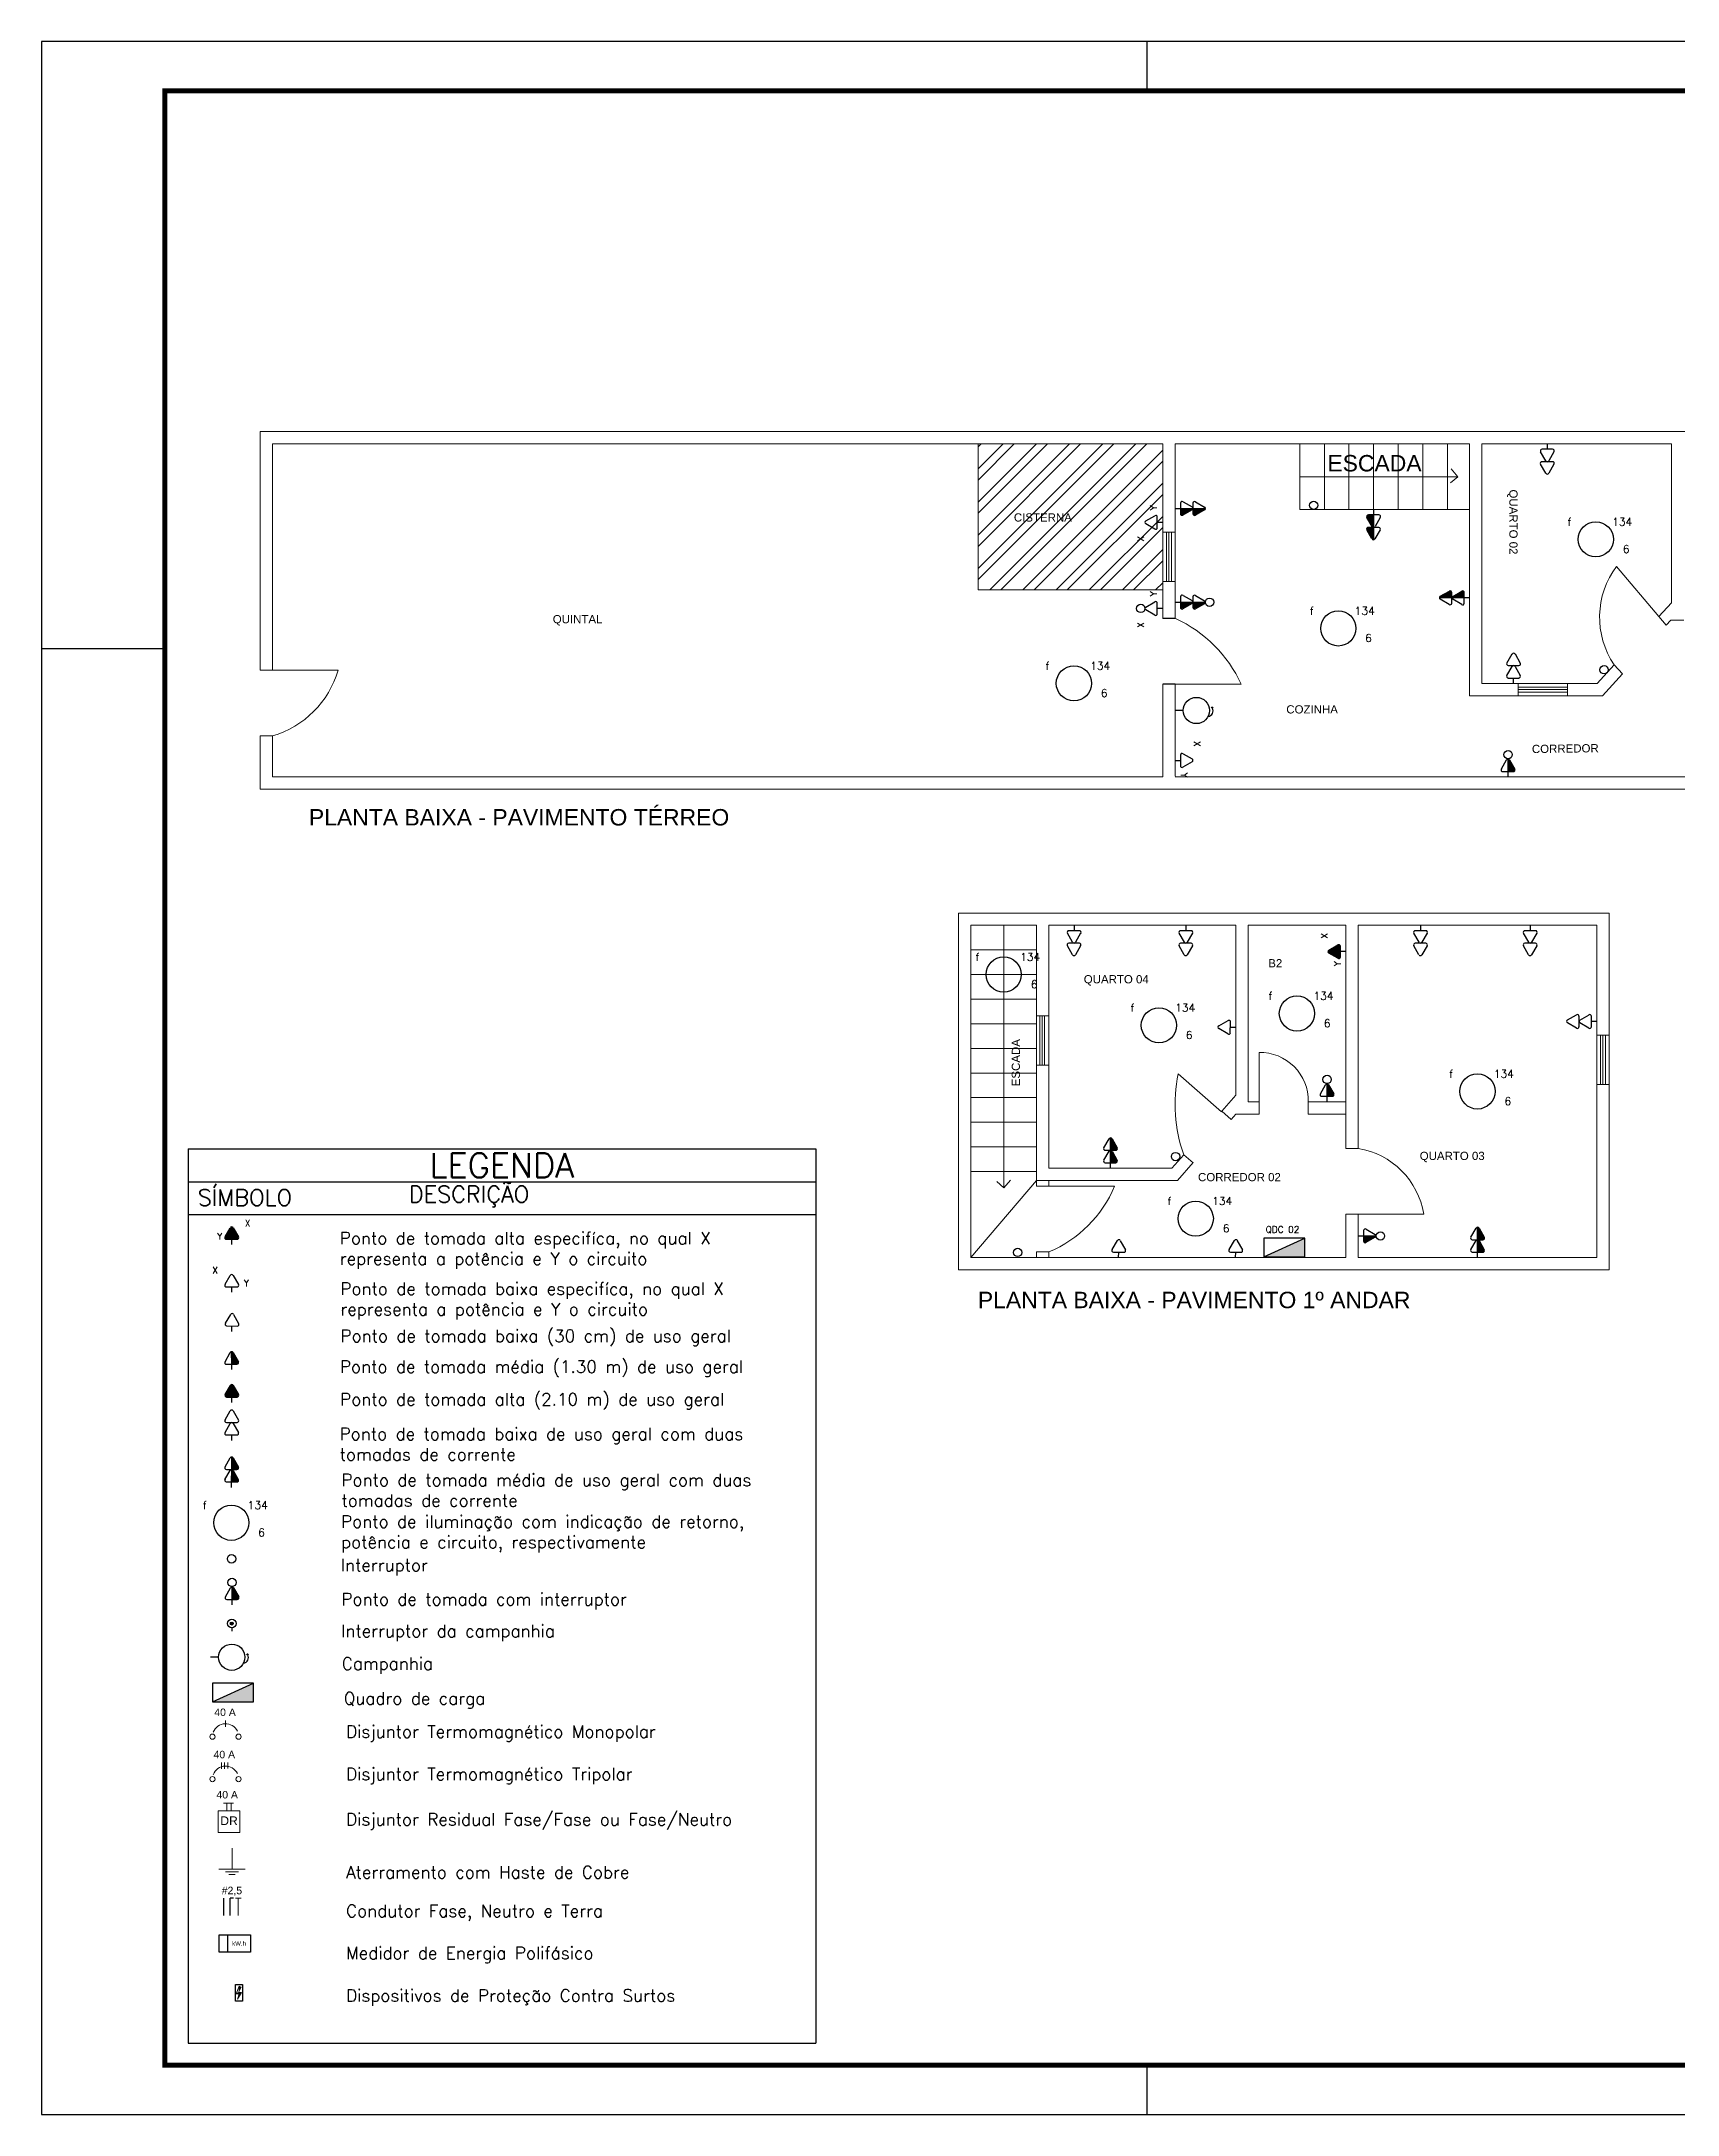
# Model space of a CAD drawing. Header units: metres. Extents: x 3280 to 6564, y 1577 to 3169.
# Drawn here: x 3279.8 to 3299.74, y 1576.5 to 1601.77 of the extents above; entities that cross this region are included whole.
import ezdxf
from ezdxf.enums import TextEntityAlignment as Align

# ---------------------------------------------------------------- set-up
doc = ezdxf.new("R2010")
doc.units = ezdxf.units.M
doc.linetypes.add('ACAD_ISO02W100', pattern=[15, 12, -3])
doc.linetypes.add('Contínuo', pattern=[0])
for name, color, linetype in [('ARQ-FOLHA', 7, 'Continuous'), ('ELETRODUTO TEXTO', 250, 'Continuous'), ('ILUMINAÇÃO', 1, 'Contínuo'), ('INTERRUPTORES', 1, 'Continuous'), ('PDF3_0', 7, 'Continuous'), ('PDF3_COTA', 7, 'Continuous'), ('PDF3_DI-Disjuntor', 7, 'Continuous'), ('PDF3_DI-Textos do diagrama', 7, 'Continuous'), ('PDF3_DIAGRAMA', 7, 'Continuous'), ('PDF3_eletrodutos', 3, 'Continuous'), ('PDF3_Layout', 1, 'Continuous'), ('PDF3_Text', 7, 'Continuous'), ('Quadros de Dist.', 1, 'Continuous'), ('TOMADAS-ENERGIA', 1, 'Continuous')]:
    doc.layers.add(name, color=color, linetype=linetype)
for name, color, linetype, lineweight in [('JANELA', 250, 'Continuous', 15), ('PAREDES', 7, 'Continuous', 5), ('PORTAS', 8, 'Continuous', 5)]:
    doc.layers.add(name, color=color, linetype=linetype, lineweight=lineweight)
doc.styles.add('arial', font='arial.ttf')
doc.styles.add('N', font='romans.shx', dxfattribs={"height": 0.13})
doc.styles.add('PDF Arial', font='arial.ttf')
doc.styles.add('ROMANS', font='ROMANS.shx', dxfattribs={"width": 0.8, "height": 0.1})
doc.styles.add('SIMPLEX', font='simplex.shx')
doc.styles.get("Standard").update_dxf_attribs({"font": 'arial.ttf'})

# ---------------------------------------------------------------- blocks, each defined once
blk = doc.blocks.new('FOLHA A2')
at = {"layer": 'ARQ-FOLHA'}
for p, q in [((594, 0), (0, 0)), ((0, 0), (0, -420)), ((224, -10), (224, 0)), ((0, -123), (25, -123)), ((224, -420), (224, -410)), ((0, -420), (594, -420))]:
    blk.add_line(p, q, dxfattribs=at)
at = {"layer": 'ARQ-FOLHA', "const_width": 1}
blk.add_lwpolyline([(25, -410), (584, -410), (584, -10), (25, -10), (25, -410)], dxfattribs=at)
blk = doc.blocks.new('TEALT03')
for p, q in [((-1.62, 1.95), (-0.35, 4.14)), ((-1.3, 1.32), (1.28, 1.32)), ((0, 0), (0, 1.32)), ((0.35, 4.14), (1.63, 1.92))]:
    blk.add_line(p, q)
for centre, start, end in [((-1.3, 1.71), 143.1332, 270.777), ((0, 3.97), 26.0479, 153.9521), ((1.3, 1.71), 267.1811, 32.5689)]:
    blk.add_arc(centre, 0.393, start, end)
at = {"linetype": 'Continuous'}
for points in [[(-1.69, 1.75), (1.28, 1.32), (-1.62, 1.95)], [(1.28, 1.32), (-1.69, 1.75), (-1.31, 1.32)], [(-1.66, 1.54), (-1.31, 1.32), (-1.69, 1.75)], [(-1.31, 1.32), (-1.66, 1.54), (-1.51, 1.38)], [(-1.62, 1.95), (1.49, 1.37), (-0.35, 4.14)], [(1.49, 1.37), (-1.62, 1.95), (1.28, 1.32)], [(-0.35, 4.14), (1.64, 1.52), (-0.21, 4.3)], [(1.64, 1.52), (-0.35, 4.14), (1.49, 1.37)], [(-0.21, 4.3), (1.69, 1.72), (0, 4.36)], [(1.69, 1.72), (-0.21, 4.3), (1.64, 1.52)], [(0, 4.36), (1.63, 1.92), (0.21, 4.3)], [(1.63, 1.92), (0, 4.36), (1.69, 1.72)], [(0.35, 4.14), (0.21, 4.3), (1.63, 1.92)]]:
    blk.add_solid(points, dxfattribs=at)
at = {"style": 'ROMANS', "flags": 8}
for tag, p in [('020', (-4.82, 2.03)), ('001', (3.51, 2.07))]:
    blk.add_attdef(tag, text='', height=1.6, dxfattribs=at).set_placement(p, align=Align.MIDDLE_CENTER)
blk = doc.blocks.new('TEBAI01')
for p, q in [((-1.62, 1.95), (-0.35, 4.14)), ((-1.3, 1.32), (1.28, 1.32)), ((0, 0), (0, 1.32)), ((0.35, 4.14), (1.63, 1.92))]:
    blk.add_line(p, q)
for centre, start, end in [((-1.3, 1.71), 143.1332, 270.777), ((0, 3.97), 26.0479, 153.9521), ((1.3, 1.71), 267.1811, 32.5689)]:
    blk.add_arc(centre, 0.393, start, end)
at = {"style": 'ROMANS', "flags": 8}
for tag, p in [('020', (-5.03, 2.2)), ('001', (3.56, 2.23))]:
    blk.add_attdef(tag, text='', height=1.6, dxfattribs=at).set_placement(p, align=Align.MIDDLE_CENTER)
blk = doc.blocks.new('TEMED02')
for p, q in [((-1.62, 1.95), (-0.35, 4.14)), ((-1.3, 1.32), (1.28, 1.32)), ((0, 1.32), (0, 4.36)), ((0, 0), (0, 1.32)), ((0.35, 4.14), (1.63, 1.92))]:
    blk.add_line(p, q)
for centre, start, end in [((-1.3, 1.71), 143.1332, 270.777), ((0, 3.97), 26.0479, 153.9521), ((1.3, 1.71), 267.1811, 32.5689)]:
    blk.add_arc(centre, 0.393, start, end)
at = {"linetype": 'Continuous'}
for points in [[(0, 4.36), (1.63, 1.92), (0.21, 4.3)], [(1.63, 1.92), (0, 4.36), (1.69, 1.72)], [(0, 1.32), (1.69, 1.72), (0, 4.36)], [(1.69, 1.72), (0, 1.32), (1.64, 1.52)], [(1.28, 1.32), (1.64, 1.52), (0, 1.32)], [(0.35, 4.14), (0.21, 4.3), (1.63, 1.92)], [(1.64, 1.52), (1.28, 1.32), (1.49, 1.37)]]:
    blk.add_solid(points, dxfattribs=at)
at = {"style": 'ROMANS', "flags": 8}
for tag, p in [('020', (-4.96, 2.19)), ('001', (3.39, 2.17))]:
    blk.add_attdef(tag, text='', height=1.6, dxfattribs=at).set_placement(p, align=Align.MIDDLE_CENTER)
blk = doc.blocks.new('A$C93b2c405')
at = {"layer": 'TOMADAS-ENERGIA'}
for p, q in [((0.252, 0.163), (0.188, 0.274)), ((0.334, 0.304), (0.205, 0.304)), ((0.269, 0.37), (0.269, 0.304)), ((0.35, 0.273), (0.287, 0.163)), ((0.251, 0.011), (0.188, 0.122)), ((0.334, 0.152), (0.205, 0.152)), ((0.35, 0.121), (0.287, 0.011))]:
    blk.add_line(p, q, dxfattribs=at)
for centre, start, end in [((0.205, 0.284), 87.1811, 212.5689), ((0.335, 0.284), 323.1332, 90.777), ((0.204, 0.132), 87.1811, 212.5689), ((0.269, 0.02), 206.0479, 333.9521), ((0.269, 0.172), 206.0479, 333.9521), ((0.334, 0.132), 323.1332, 90.777)]:
    blk.add_arc(centre, 0.0197, start, end, dxfattribs=at)
at = {"layer": 'TOMADAS-ENERGIA', "style": 'ROMANS', "flags": 8}
for tag, p in [('001', (0.091, 0.259)), ('020', (0.521, 0.26))]:
    blk.add_attdef(tag, text='', height=0.08, rotation=180, dxfattribs=at).set_placement(p, align=Align.MIDDLE_CENTER)
blk = doc.blocks.new('A$C8d71f97b')
at = {"layer": 'TOMADAS-ENERGIA'}
for p, q in [((0.27, 0.249), (0.333, 0.359)), ((0.351, 0.218), (0.351, 0.37)), ((0.369, 0.359), (0.432, 0.248)), ((0.27, 0.097), (0.333, 0.207)), ((0.286, 0.218), (0.415, 0.218)), ((0.286, 0.066), (0.415, 0.066)), ((0.351, 0.066), (0.351, 0.218)), ((0.351, 0), (0.351, 0.066)), ((0.369, 0.207), (0.432, 0.096))]:
    blk.add_line(p, q, dxfattribs=at)
for centre, start, end in [((0.351, 0.35), 26.0479, 153.9521), ((0.286, 0.238), 143.1332, 270.777), ((0.286, 0.086), 143.1332, 270.777), ((0.351, 0.198), 26.0479, 153.9521), ((0.416, 0.238), 267.1811, 32.5689), ((0.416, 0.086), 267.1811, 32.5689)]:
    blk.add_arc(centre, 0.0197, start, end, dxfattribs=at)
at = {"layer": 'TOMADAS-ENERGIA', "linetype": 'Continuous'}
for points in [[(0.351, 0.37), (0.432, 0.248), (0.361, 0.367)], [(0.432, 0.248), (0.351, 0.37), (0.436, 0.238)], [(0.351, 0.218), (0.436, 0.238), (0.351, 0.37)], [(0.369, 0.359), (0.361, 0.367), (0.432, 0.248)], [(0.436, 0.238), (0.351, 0.218), (0.433, 0.228)], [(0.415, 0.218), (0.433, 0.228), (0.351, 0.218)], [(0.351, 0.218), (0.432, 0.096), (0.361, 0.215)], [(0.432, 0.096), (0.351, 0.218), (0.436, 0.086)], [(0.351, 0.066), (0.436, 0.086), (0.351, 0.218)], [(0.436, 0.086), (0.351, 0.066), (0.433, 0.076)], [(0.415, 0.066), (0.433, 0.076), (0.351, 0.066)], [(0.369, 0.207), (0.361, 0.215), (0.432, 0.096)], [(0.433, 0.228), (0.415, 0.218), (0.425, 0.22)], [(0.433, 0.076), (0.415, 0.066), (0.425, 0.068)]]:
    blk.add_solid(points, dxfattribs=at)
at = {"layer": 'TOMADAS-ENERGIA', "style": 'ROMANS', "flags": 8}
for tag, p in [('020', (0.103, 0.11)), ('001', (0.52, 0.108))]:
    blk.add_attdef(tag, text='', height=0.08, dxfattribs=at).set_placement(p, align=Align.MIDDLE_CENTER)
blk = doc.blocks.new('Ir1s01')
blk.add_circle((0, 1.02), 1.02)
at = {"style": 'ROMANS', "flags": 8}
blk.add_attdef('009', text='', height=1.6, dxfattribs=at).set_placement((1.81, 2.29), align=Align.MIDDLE_CENTER)
blk = doc.blocks.new('Ircamp08')
blk.add_line((0, 0.8), (0, 0))
for radius in [1.04, 0.36]:
    blk.add_circle((0, 1.84), radius)
at = {"linetype": 'Continuous'}
for points in [[(-0.36, 1.84), (-0.31, 1.66), (-0.31, 2.02)], [(-0.31, 2.02), (-0.18, 1.53), (-0.18, 2.15)], [(-0.18, 1.53), (-0.31, 2.02), (-0.31, 1.66)], [(-0.18, 2.15), (0, 1.48), (0, 2.2)], [(0, 1.48), (-0.18, 2.15), (-0.18, 1.53)], [(0, 2.2), (0.18, 1.53), (0.18, 2.15)], [(0.18, 1.53), (0, 2.2), (0, 1.48)], [(0.18, 2.15), (0.31, 1.66), (0.31, 2.02)], [(0.31, 1.66), (0.18, 2.15), (0.18, 1.53)], [(0.36, 1.84), (0.31, 2.02), (0.31, 1.66)]]:
    blk.add_solid(points, dxfattribs=at)
at = {"style": 'ROMANS', "flags": 8}
blk.add_attdef('009', text='', height=1.6, dxfattribs=at).set_placement((1.3, 3.14), align=Align.MIDDLE_CENTER)
blk = doc.blocks.new('Tgcig02')
blk.add_line((0, 1), (0, 0))
for centre, radius in [((0, 2.6), 1.6), ((-0.35, 4.52), 0.0696)]:
    blk.add_circle(centre, radius)
blk.add_arc((0.03, 3.95), 0.686, 7.0471, 118.0951)
blk = doc.blocks.new('A$C5681756B')
at = {"layer": 'Quadros de Dist.'}
for p, q in [((0.951, 0.228), (0.452, 0.228)), ((0.452, 0.228), (0.452, 0)), ((0.452, 0), (0.951, 0.228)), ((0.951, 0), (0.951, 0.228)), ((0.452, 0), (0.951, 0))]:
    blk.add_line(p, q, dxfattribs=at)
at = {"layer": 'Quadros de Dist.', "linetype": 'Continuous'}
blk.add_solid([(0.951, 0.227), (0.452, 0), (0.951, 0)], dxfattribs=at)
at = {"layer": 'Quadros de Dist.', "style": 'ROMANS', "flags": 8}
for tag, p in [('020', (0.206, 0.334)), ('001', (1.041, 0.331))]:
    blk.add_attdef(tag, text='', height=0.16, dxfattribs=at).set_placement(p, align=Align.MIDDLE_CENTER)
blk = doc.blocks.new('A$C0BD3781F')
blk.add_circle((0.36, 0.36), 0.36)
at = {"style": 'ROMANS', "flags": 8}
for tag, p in [('001', (0.188, 0.472)), ('009', (0.502, 0.474)), ('020', (0.356, 0.232))]:
    blk.add_attdef(tag, text='', height=0.16, dxfattribs=at).set_placement(p, align=Align.MIDDLE_CENTER)

msp = doc.modelspace()

# ---------------------------------------------------------------- hatches: boundary and pattern name
at = {"layer": 'PORTAS'}
h = msp.add_hatch(dxfattribs=at)
h.set_pattern_fill('ANSI32', color=256, scale=0.03)
h.set_pattern_definition([(45, (-859.2698, 165.34036), (-0.202055763, 0.202055763), []), (45, (-859.13508, 165.34036), (-0.202055763, 0.202055763), [])])
h.paths.add_polyline_path([(3293.465, 1595.085), (3293.465, 1596.865), (3291.215, 1596.865), (3291.215, 1595.085)])

# ---------------------------------------------------------------- linework, layer by layer
for p, q in [((3293.615, 1594.735), (3293.465, 1594.735)), ((3293.618, 1593.935), (3293.465, 1593.935)), ((3281.587, 1588.272), (3289.239, 1588.272)), ((3281.587, 1588.272), (3281.587, 1577.373)), ((3289.239, 1588.272), (3289.239, 1577.373)), ((3281.587, 1587.872), (3289.239, 1587.872)), ((3281.587, 1587.472), (3289.239, 1587.472)), ((3281.587, 1577.373), (3289.239, 1577.373))]:
    msp.add_line(p, q)
at = {"layer": 'JANELA'}
for p, q in [((3293.616, 1595.789), (3293.466, 1595.789)), ((3293.616, 1595.189), (3293.466, 1595.189)), ((3297.797, 1593.945), (3297.797, 1593.795)), ((3298.397, 1593.945), (3298.397, 1593.795)), ((3292.071, 1589.893), (3291.921, 1589.893)), ((3298.904, 1589.657), (3298.754, 1589.657)), ((3292.071, 1589.293), (3291.921, 1589.293)), ((3298.904, 1589.057), (3298.754, 1589.057))]:
    msp.add_line(p, q, dxfattribs=at)
at = {"layer": 'JANELA', "linetype": 'ACAD_ISO02W100'}
for p, q in [((3293.511, 1595.189), (3293.511, 1595.789)), ((3293.541, 1595.189), (3293.541, 1595.789)), ((3293.571, 1595.189), (3293.571, 1595.789)), ((3297.797, 1593.9), (3298.397, 1593.9)), ((3297.797, 1593.87), (3298.397, 1593.87)), ((3297.797, 1593.84), (3298.397, 1593.84)), ((3291.966, 1589.293), (3291.966, 1589.893)), ((3291.996, 1589.293), (3291.996, 1589.893)), ((3292.026, 1589.293), (3292.026, 1589.893)), ((3298.799, 1589.057), (3298.799, 1589.657)), ((3298.829, 1589.057), (3298.829, 1589.657)), ((3298.859, 1589.057), (3298.859, 1589.657))]:
    msp.add_line(p, q, dxfattribs=at)
at = {"layer": 'PAREDES'}
for p, q in [((3293.465, 1597.015), (3282.465, 1597.015)), ((3282.465, 1597.015), (3282.465, 1594.106)), ((3293.465, 1596.865), (3282.615, 1596.865)), ((3282.615, 1596.865), (3282.615, 1594.106)), ((3291.215, 1595.085), (3291.215, 1596.865)), ((3297.205, 1597.015), (3293.465, 1597.015)), ((3293.465, 1596.865), (3293.465, 1594.735)), ((3297.205, 1596.865), (3293.615, 1596.865)), ((3293.615, 1596.865), (3293.615, 1594.735)), ((3295.135, 1596.065), (3295.135, 1596.865)), ((3295.435, 1596.065), (3295.435, 1596.865)), ((3295.735, 1596.065), (3295.735, 1596.865)), ((3296.035, 1596.065), (3296.035, 1596.865)), ((3296.335, 1596.065), (3296.335, 1596.865)), ((3296.635, 1596.065), (3296.635, 1596.865)), ((3296.935, 1596.065), (3296.935, 1596.865)), ((3304.184, 1597.015), (3297.205, 1597.015)), ((3297.205, 1597.015), (3297.205, 1597.015)), ((3297.205, 1593.795), (3297.205, 1596.865)), ((3299.664, 1596.865), (3297.355, 1596.865)), ((3297.355, 1593.945), (3297.355, 1596.865)), ((3299.664, 1596.865), (3299.664, 1594.927)), ((3297.061, 1596.465), (3296.98, 1596.562)), ((3295.135, 1596.465), (3297.061, 1596.465)), ((3297.061, 1596.465), (3296.97, 1596.389)), ((3297.205, 1596.065), (3295.135, 1596.065)), ((3293.465, 1595.085), (3291.215, 1595.085)), ((3299.664, 1594.927), (3299.509, 1594.759)), ((3299.664, 1594.927), (3299.509, 1594.759)), ((3299.509, 1594.759), (3299.602, 1594.656)), ((3299.655, 1594.715), (3299.602, 1594.656)), ((3299.814, 1594.715), (3299.655, 1594.715)), ((3282.615, 1594.106), (3282.465, 1594.106)), ((3298.76, 1593.945), (3298.967, 1594.171)), ((3299.068, 1594.064), (3298.825, 1593.795)), ((3298.967, 1594.171), (3299.068, 1594.064)), ((3293.465, 1593.935), (3293.465, 1593.811)), ((3293.465, 1593.811), (3293.465, 1592.805)), ((3293.615, 1593.935), (3293.615, 1593.811)), ((3293.615, 1593.811), (3293.615, 1592.815)), ((3298.825, 1593.795), (3297.205, 1593.795)), ((3298.76, 1593.945), (3297.355, 1593.945)), ((3282.465, 1593.306), (3282.465, 1592.655)), ((3282.615, 1593.306), (3282.465, 1593.306)), ((3282.615, 1593.306), (3282.615, 1592.805)), ((3293.465, 1592.805), (3282.615, 1592.805)), ((3308.554, 1592.805), (3293.615, 1592.805)), ((3293.465, 1592.655), (3282.465, 1592.655)), ((3308.554, 1592.655), (3293.465, 1592.655)), ((3290.978, 1591.147), (3290.978, 1586.797)), ((3291.928, 1591.147), (3290.978, 1591.147)), ((3294.356, 1591.147), (3291.928, 1591.147)), ((3295.696, 1591.147), (3294.356, 1591.147)), ((3298.906, 1591.147), (3295.696, 1591.147)), ((3298.906, 1591.147), (3298.906, 1586.797)), ((3291.128, 1590.997), (3291.128, 1586.947)), ((3291.928, 1590.997), (3291.128, 1590.997)), ((3291.528, 1590.997), (3291.528, 1587.797)), ((3291.928, 1590.997), (3291.928, 1587.887)), ((3294.356, 1590.997), (3292.078, 1590.997)), ((3292.078, 1590.997), (3292.078, 1588.037)), ((3294.356, 1590.997), (3294.356, 1588.926)), ((3295.696, 1590.997), (3294.506, 1590.997)), ((3294.506, 1590.997), (3294.506, 1588.847)), ((3295.696, 1590.997), (3295.696, 1588.277)), ((3298.756, 1590.997), (3295.846, 1590.997)), ((3295.846, 1590.997), (3295.846, 1588.277)), ((3298.756, 1590.997), (3298.756, 1586.947)), ((3291.928, 1590.697), (3291.128, 1590.697)), ((3291.928, 1590.397), (3291.128, 1590.397)), ((3291.928, 1590.097), (3291.128, 1590.097)), ((3291.928, 1589.797), (3291.128, 1589.797)), ((3291.928, 1589.497), (3291.128, 1589.497)), ((3291.928, 1589.197), (3291.128, 1589.197)), ((3291.928, 1588.897), (3291.128, 1588.897)), ((3294.184, 1588.73), (3294.356, 1588.926)), ((3294.184, 1588.73), (3294.298, 1588.632)), ((3294.506, 1588.847), (3294.639, 1588.847)), ((3294.639, 1588.697), (3294.639, 1588.847)), ((3295.239, 1588.697), (3295.239, 1588.859)), ((3295.239, 1588.847), (3295.696, 1588.847)), ((3291.928, 1588.597), (3291.128, 1588.597)), ((3294.298, 1588.632), (3294.356, 1588.697)), ((3294.356, 1588.697), (3294.639, 1588.697)), ((3295.239, 1588.697), (3295.696, 1588.697)), ((3291.928, 1588.297), (3291.128, 1588.297)), ((3295.696, 1588.277), (3295.846, 1588.277)), ((3291.928, 1587.997), (3291.128, 1587.997)), ((3292.078, 1588.037), (3293.578, 1588.037)), ((3293.578, 1588.037), (3293.721, 1588.201)), ((3293.646, 1587.887), (3293.838, 1588.106)), ((3293.721, 1588.201), (3293.834, 1588.102)), ((3291.928, 1587.887), (3291.128, 1586.947)), ((3291.528, 1587.797), (3291.442, 1587.874)), ((3291.528, 1587.797), (3291.612, 1587.89)), ((3291.928, 1587.887), (3293.646, 1587.887)), ((3291.928, 1587.887), (3291.928, 1587.818)), ((3292.078, 1587.818), (3291.928, 1587.818)), ((3292.078, 1587.887), (3292.078, 1587.818)), ((3295.696, 1587.477), (3295.696, 1586.947)), ((3295.696, 1587.477), (3295.846, 1587.477)), ((3295.846, 1587.477), (3295.846, 1586.947)), ((3291.928, 1587.017), (3291.928, 1586.947)), ((3292.078, 1587.017), (3291.928, 1587.017)), ((3292.078, 1587.017), (3292.078, 1586.947)), ((3295.696, 1586.797), (3290.978, 1586.797)), ((3295.696, 1586.947), (3291.128, 1586.947)), ((3295.696, 1586.797), (3298.906, 1586.797)), ((3295.846, 1586.947), (3298.756, 1586.947)), ((3295.846, 1586.947), (3298.756, 1586.947))]:
    msp.add_line(p, q, dxfattribs=at)
at = {"layer": 'PDF3_0', "color": 5, "lineweight": 25}
for p in [(3282.099, 1578.927), (3282.141, 1579.139)]:
    msp.add_line(p, (3282.099, 1579.139), dxfattribs=at)
at = {"layer": 'PDF3_COTA', "lineweight": 25}
msp.add_line((3282.072, 1578.483), (3282.072, 1578.694), dxfattribs=at)
msp.add_lwpolyline([(3281.966, 1578.483), (3281.966, 1578.694), (3282.347, 1578.694), (3282.347, 1578.483), (3281.966, 1578.483)], close=True, dxfattribs=at)
at = {"layer": 'PDF3_DI-Disjuntor', "color": 1, "lineweight": 30}
msp.add_lwpolyline([(3282.166, 1578.089), (3282.25, 1578.089), (3282.25, 1577.886), (3282.166, 1577.886)], close=True, dxfattribs=at)
at = {"layer": 'PDF3_DI-Disjuntor', "transparency": 33554559}
for points in [[(3282.18, 1577.989), (3282.23, 1577.973), (3282.174, 1577.973)], [(3282.24, 1577.989), (3282.18, 1577.989), (3282.23, 1577.973)], [(3282.212, 1577.973), (3282.23, 1577.973), (3282.19, 1577.908)], [(3282.236, 1578.055), (3282.208, 1578.055), (3282.202, 1577.989)], [(3282.212, 1578.067), (3282.236, 1578.055), (3282.208, 1578.055)]]:
    msp.add_solid(points, dxfattribs=at)
at = {"layer": 'PDF3_DI-Textos do diagrama', "lineweight": 20}
msp.add_lwpolyline([(3282.236, 1578.055), (3282.202, 1577.989), (3282.24, 1577.989), (3282.19, 1577.908), (3282.212, 1577.973), (3282.174, 1577.973), (3282.212, 1578.067)], close=True, dxfattribs=at)
at = {"layer": 'PDF3_DIAGRAMA', "color": 1, "lineweight": 5}
for p, q in [((3282.044, 1581.23), (3282.044, 1581.304)), ((3281.997, 1580.718), (3281.997, 1580.792)), ((3282.03, 1580.718), (3282.03, 1580.792)), ((3282.073, 1580.72), (3282.073, 1580.794)), ((3281.955, 1580.205), (3281.955, 1579.941)), ((3282.219, 1580.205), (3281.955, 1580.205)), ((3282.021, 1580.298), (3282.14, 1580.298)), ((3282.061, 1580.205), (3282.061, 1580.298)), ((3282.114, 1580.205), (3282.114, 1580.298)), ((3282.219, 1580.205), (3282.219, 1579.941)), ((3282.219, 1579.941), (3281.955, 1579.941))]:
    msp.add_line(p, q, dxfattribs=at)
for centre in [(3281.885, 1581.108), (3282.203, 1581.108), (3281.885, 1580.591), (3282.203, 1580.591)]:
    msp.add_circle(centre, 0.0318, dxfattribs=at)
for centre in [(3282.044, 1581.108), (3282.044, 1580.591)]:
    msp.add_arc(centre, 0.159, 25, 160, dxfattribs=at)
at = {"layer": 'PDF3_eletrodutos', "lineweight": 9}
for p, q in [((3282.123, 1579.748), (3282.123, 1579.494)), ((3281.964, 1579.494), (3282.282, 1579.494)), ((3282.043, 1579.462), (3282.202, 1579.462)), ((3282.083, 1579.43), (3282.162, 1579.43)), ((3282.165, 1579.139), (3282.233, 1579.139)), ((3282.199, 1578.927), (3282.199, 1579.139))]:
    msp.add_line(p, q, dxfattribs=at)
at = {"layer": 'PDF3_Layout', "lineweight": 25}
msp.add_line((3282.025, 1578.927), (3282.025, 1579.139), dxfattribs=at)
at = {"layer": 'PORTAS'}
for p, q in [((3299.509, 1594.759), (3298.995, 1595.372)), ((3282.615, 1594.106), (3283.415, 1594.106)), ((3293.618, 1593.935), (3294.42, 1593.935)), ((3294.639, 1588.847), (3294.639, 1589.447)), ((3294.18, 1588.725), (3293.653, 1589.186)), ((3292.078, 1587.818), (3292.878, 1587.818)), ((3295.846, 1587.477), (3296.646, 1587.477))]:
    msp.add_line(p, q, dxfattribs=at)
for centre, radius, start, end in [((3299.827, 1594.752), 1.038, 143.3069, 213.9872), ((3292.959, 1593.274), 1.604, 24.3453, 65.6547), ((3282.288, 1594.433), 1.174, 286.1886, 343.8114), ((3294.651, 1588.859), 0.588, 358.8509, 91.1491), ((3295.461, 1588.816), 1.846, 168.438, 199.4679), ((3295.691, 1587.322), 0.968, 9.2227, 80.7773), ((3291.513, 1588.381), 1.476, 292.4938, 337.5876)]:
    msp.add_arc(centre, radius, start, end, dxfattribs=at)

# ---------------------------------------------------------------- block references
for p in [(3297.882, 1596.495), (3292.115, 1590.627), (3293.477, 1590.627), (3296.337, 1590.627), (3297.673, 1590.627)]:
    msp.add_blockref('A$C93b2c405', p)
for name, p, rotation in [('A$C8d71f97b', (3293.617, 1596.43), 269.6985197882037), ('A$C8d71f97b', (3296.386, 1596.063), 179.6985197882037), ('A$C8d71f97b', (3297.204, 1594.636), 89.6985197882037), ('A$C8d71f97b', (3293.617, 1595.288), 269.6985197882037), ('A$C93b2c405', (3298.01, 1594.315), 180), ('A$C93b2c405', (3298.386, 1590.095), 269.9999999999999), ('A$C8d71f97b', (3292.477, 1588.039), 359.6985197882037), ('A$C8d71f97b', (3296.95, 1586.949), 359.6985197882037), ('A$C93b2c405', (3282.389, 1585.09), 180), ('A$C8d71f97b', (3281.767, 1584.149), 359.6985197882037)]:
    msp.add_blockref(name, p, dxfattribs=dict(rotation=rotation))
at = {"layer": 'ARQ-FOLHA', "xscale": 0.06015716962304515, "yscale": 0.06015716962304515, "zscale": 0.06015716962304515}
msp.add_blockref('FOLHA A2', (3279.801, 1601.769), dxfattribs=at)
at = {"layer": 'ILUMINAÇÃO'}
ref = msp.add_blockref('A$C0BD3781F', (3298.528, 1595.486), dxfattribs=dict(at, xscale=0.5957684291816475, yscale=0.5957684291816475, zscale=0.5957684291816475))
ref.add_attrib('020', '6', dxfattribs={"layer": '0', "height": 0.0953, "style": 'ROMANS', "flags": 8}).set_placement((3299.112, 1595.582), align=Align.MIDDLE_CENTER)
ref.add_attrib('009', '134', dxfattribs={"layer": '0', "height": 0.0953, "style": 'ROMANS', "flags": 8}).set_placement((3299.064, 1595.915), align=Align.MIDDLE_CENTER)
ref.add_attrib('001', 'f', dxfattribs={"layer": '0', "height": 0.0953, "style": 'ROMANS', "flags": 8}).set_placement((3298.421, 1595.915), align=Align.MIDDLE_CENTER)
ref = msp.add_blockref('A$C0BD3781F', (3295.39, 1594.401), dxfattribs=dict(at, xscale=0.5957684291816475, yscale=0.5957684291816475, zscale=0.5957684291816475))
ref.add_attrib('020', '6', dxfattribs={"layer": '0', "height": 0.0953, "style": 'ROMANS', "flags": 8}).set_placement((3295.974, 1594.498), align=Align.MIDDLE_CENTER)
ref.add_attrib('009', '134', dxfattribs={"layer": '0', "height": 0.0953, "style": 'ROMANS', "flags": 8}).set_placement((3295.926, 1594.83), align=Align.MIDDLE_CENTER)
ref.add_attrib('001', 'f', dxfattribs={"layer": '0', "height": 0.0953, "style": 'ROMANS', "flags": 8}).set_placement((3295.283, 1594.83), align=Align.MIDDLE_CENTER)
ref = msp.add_blockref('A$C0BD3781F', (3292.168, 1593.731), dxfattribs=dict(at, xscale=0.5957684291816475, yscale=0.5957684291816475, zscale=0.5957684291816475))
ref.add_attrib('020', '6', dxfattribs={"layer": '0', "height": 0.0953, "style": 'ROMANS', "flags": 8}).set_placement((3292.752, 1593.827), align=Align.MIDDLE_CENTER)
ref.add_attrib('009', '134', dxfattribs={"layer": '0', "height": 0.0953, "style": 'ROMANS', "flags": 8}).set_placement((3292.704, 1594.16), align=Align.MIDDLE_CENTER)
ref.add_attrib('001', 'f', dxfattribs={"layer": '0', "height": 0.0953, "style": 'ROMANS', "flags": 8}).set_placement((3292.061, 1594.16), align=Align.MIDDLE_CENTER)
ref = msp.add_blockref('A$C0BD3781F', (3291.313, 1590.183), dxfattribs=dict(at, xscale=0.5957684291816475, yscale=0.5957684291816475, zscale=0.5957684291816475))
ref.add_attrib('020', '6', dxfattribs={"layer": '0', "height": 0.0953, "style": 'ROMANS', "flags": 8}).set_placement((3291.897, 1590.279), align=Align.MIDDLE_CENTER)
ref.add_attrib('009', '134', dxfattribs={"layer": '0', "height": 0.0953, "style": 'ROMANS', "flags": 8}).set_placement((3291.85, 1590.612), align=Align.MIDDLE_CENTER)
ref.add_attrib('001', 'f', dxfattribs={"layer": '0', "height": 0.0953, "style": 'ROMANS', "flags": 8}).set_placement((3291.206, 1590.612), align=Align.MIDDLE_CENTER)
ref = msp.add_blockref('A$C0BD3781F', (3293.204, 1589.564), dxfattribs=dict(at, xscale=0.5957684291816475, yscale=0.5957684291816475, zscale=0.5957684291816475))
ref.add_attrib('020', '6', dxfattribs={"layer": '0', "height": 0.0953, "style": 'ROMANS', "flags": 8}).set_placement((3293.788, 1589.661), align=Align.MIDDLE_CENTER)
ref.add_attrib('009', '134', dxfattribs={"layer": '0', "height": 0.0953, "style": 'ROMANS', "flags": 8}).set_placement((3293.74, 1589.993), align=Align.MIDDLE_CENTER)
ref.add_attrib('001', 'f', dxfattribs={"layer": '0', "height": 0.0953, "style": 'ROMANS', "flags": 8}).set_placement((3293.096, 1589.993), align=Align.MIDDLE_CENTER)
ref = msp.add_blockref('A$C0BD3781F', (3294.886, 1589.708), dxfattribs=dict(at, xscale=0.5957684291816475, yscale=0.5957684291816475, zscale=0.5957684291816475))
ref.add_attrib('020', '6', dxfattribs={"layer": '0', "height": 0.0953, "style": 'ROMANS', "flags": 8}).set_placement((3295.47, 1589.804), align=Align.MIDDLE_CENTER)
ref.add_attrib('009', '134', dxfattribs={"layer": '0', "height": 0.0953, "style": 'ROMANS', "flags": 8}).set_placement((3295.423, 1590.137), align=Align.MIDDLE_CENTER)
ref.add_attrib('001', 'f', dxfattribs={"layer": '0', "height": 0.0953, "style": 'ROMANS', "flags": 8}).set_placement((3294.779, 1590.137), align=Align.MIDDLE_CENTER)
ref = msp.add_blockref('A$C0BD3781F', (3297.086, 1588.758), dxfattribs=dict(at, xscale=0.5957684291816475, yscale=0.5957684291816475, zscale=0.5957684291816475))
ref.add_attrib('020', '6', dxfattribs={"layer": '0', "height": 0.0953, "style": 'ROMANS', "flags": 8}).set_placement((3297.67, 1588.854), align=Align.MIDDLE_CENTER)
ref.add_attrib('009', '134', dxfattribs={"layer": '0', "height": 0.0953, "style": 'ROMANS', "flags": 8}).set_placement((3297.623, 1589.187), align=Align.MIDDLE_CENTER)
ref.add_attrib('001', 'f', dxfattribs={"layer": '0', "height": 0.0953, "style": 'ROMANS', "flags": 8}).set_placement((3296.979, 1589.187), align=Align.MIDDLE_CENTER)
ref = msp.add_blockref('A$C0BD3781F', (3293.653, 1587.208), dxfattribs=dict(at, xscale=0.5957684291816475, yscale=0.5957684291816475, zscale=0.5957684291816475))
ref.add_attrib('020', '6', dxfattribs={"layer": '0', "height": 0.0953, "style": 'ROMANS', "flags": 8}).set_placement((3294.237, 1587.304), align=Align.MIDDLE_CENTER)
ref.add_attrib('009', '134', dxfattribs={"layer": '0', "height": 0.0953, "style": 'ROMANS', "flags": 8}).set_placement((3294.189, 1587.637), align=Align.MIDDLE_CENTER)
ref.add_attrib('001', 'f', dxfattribs={"layer": '0', "height": 0.0953, "style": 'ROMANS', "flags": 8}).set_placement((3293.546, 1587.637), align=Align.MIDDLE_CENTER)
ref = msp.add_blockref('A$C0BD3781F', (3281.9, 1583.501), dxfattribs=dict(at, xscale=0.5957684291816475, yscale=0.5957684291816475, zscale=0.5957684291816475))
ref.add_attrib('020', '6', dxfattribs={"layer": '0', "height": 0.0953, "style": 'ROMANS', "flags": 8}).set_placement((3282.484, 1583.597), align=Align.MIDDLE_CENTER)
ref.add_attrib('009', '134', dxfattribs={"layer": '0', "height": 0.0953, "style": 'ROMANS', "flags": 8}).set_placement((3282.436, 1583.93), align=Align.MIDDLE_CENTER)
ref.add_attrib('001', 'f', dxfattribs={"layer": '0', "height": 0.0953, "style": 'ROMANS', "flags": 8}).set_placement((3281.793, 1583.93), align=Align.MIDDLE_CENTER)
at = {"layer": 'INTERRUPTORES', "xscale": 0.05000000000018189, "yscale": 0.05000000000018189, "zscale": 0.05000000000018189, "rotation": 89.99999999999999}
for p in [(3295.355, 1596.116), (3293.248, 1594.859), (3294.087, 1594.935), (3298.894, 1594.112), (3297.725, 1593.077), (3295.519, 1589.119), (3293.673, 1588.179), (3291.748, 1587.01), (3282.169, 1583.276), (3282.174, 1582.988)]:
    msp.add_blockref('Ir1s01', p, dxfattribs=at)
at = {"layer": 'INTERRUPTORES'}
for name, p, xscale, yscale, zscale in [('Ir1s01', (3296.118, 1587.16), 0.05000000000018189, 0.05000000000018189, 0.05000000000018189), ('Ircamp08', (3282.12, 1582.395), 0.05, 0.05, 0.05)]:
    msp.add_blockref(name, p, dxfattribs=dict(at, xscale=xscale, yscale=yscale, zscale=zscale))
at = {"layer": 'Quadros de Dist.'}
ref = msp.add_blockref('A$C5681756B', (3294.247, 1586.958), dxfattribs=at)
ref.add_attrib('020', 'QDC 02', dxfattribs={"height": 0.08, "style": 'ROMANS', "flags": 8}).set_placement((3294.925, 1587.291), align=Align.MIDDLE_CENTER)
msp.add_blockref('A$C5681756B', (3281.433, 1581.534), dxfattribs=at)
at = {"layer": 'TOMADAS-ENERGIA'}
ref = msp.add_blockref('TEBAI01', (3293.465, 1595.908), dxfattribs=dict(at, xscale=0.05000000004656612, yscale=0.05000000004656612, zscale=0.05000000004656612, rotation=90))
ref.add_attrib('001', 'Y', dxfattribs={"layer": '0', "height": 0.08, "rotation": 90, "style": 'ROMANS', "flags": 8}).set_placement((3293.354, 1596.086), align=Align.MIDDLE_CENTER)
ref.add_attrib('020', 'X', dxfattribs={"layer": '0', "height": 0.08, "rotation": 90, "style": 'ROMANS', "flags": 8}).set_placement((3293.196, 1595.706), align=Align.MIDDLE_CENTER)
ref = msp.add_blockref('TEBAI01', (3293.465, 1594.859), dxfattribs=dict(at, xscale=0.05000000004656612, yscale=0.05000000004656612, zscale=0.05000000004656612, rotation=90))
ref.add_attrib('001', 'Y', dxfattribs={"layer": '0', "height": 0.08, "rotation": 90, "style": 'ROMANS', "flags": 8}).set_placement((3293.354, 1595.037), align=Align.MIDDLE_CENTER)
ref.add_attrib('020', 'X', dxfattribs={"layer": '0', "height": 0.08, "rotation": 90, "style": 'ROMANS', "flags": 8}).set_placement((3293.196, 1594.657), align=Align.MIDDLE_CENTER)
for name, p, xscale, yscale, zscale, rotation in [('Tgcig02', (3293.615, 1593.615), 0.1, 0.1, 0.1, 269.9999999999999), ('TEBAI01', (3294.356, 1589.752), 0.05000000004656614, 0.05000000004656614, 0.05000000004656614, 88.97874985640625), ('TEMED02', (3295.846, 1587.212), 0.05000000004656612, 0.05000000004656612, 0.05000000004656612, 270), ('TEBAI01', (3292.927, 1586.947), 0.05000000004656614, 0.05000000004656614, 0.05000000004656614, 358.9787498564063), ('TEBAI01', (3294.353, 1586.947), 0.05000000004656614, 0.05000000004656614, 0.05000000004656614, 358.9787498564063), ('TEBAI01', (3282.121, 1586.048), 0.05000000004656614, 0.05000000004656614, 0.05000000004656614, 358.9787498564063), ('TEMED02', (3282.12, 1585.582), 0.05000000004656612, 0.05000000004656612, 0.05000000004656612, 0.5747623271488027), ('Tgcig02', (3281.86, 1582.077), 0.1, 0.1, 0.1, 269.9999999999999)]:
    msp.add_blockref(name, p, dxfattribs=dict(at, xscale=xscale, yscale=yscale, zscale=zscale, rotation=rotation))
ref = msp.add_blockref('TEBAI01', (3293.615, 1593.007), dxfattribs=dict(at, xscale=0.05000000004656612, yscale=0.05000000004656612, zscale=0.05000000004656612, rotation=270))
ref.add_attrib('001', 'Y', dxfattribs={"layer": '0', "height": 0.08, "rotation": 270, "style": 'ROMANS', "flags": 8}).set_placement((3293.727, 1592.829), align=Align.MIDDLE_CENTER)
ref.add_attrib('020', 'X', dxfattribs={"layer": '0', "height": 0.08, "rotation": 270, "style": 'ROMANS', "flags": 8}).set_placement((3293.885, 1593.209), align=Align.MIDDLE_CENTER)
for name, p, xscale, yscale, zscale in [('TEMED02', (3297.673, 1592.805), 0.05000000004656612, 0.05000000004656612, 0.05000000004656612), ('TEMED02', (3295.467, 1588.847), 0.05000000004656612, 0.05000000004656612, 0.05000000004656612), ('TEALT03', (3282.121, 1585.182), 0.04999999999999999, 0.04999999999999999, 0.04999999999999999), ('TEMED02', (3282.123, 1582.716), 0.05000000004656612, 0.05000000004656612, 0.05000000004656612)]:
    msp.add_blockref(name, p, dxfattribs=dict(at, xscale=xscale, yscale=yscale, zscale=zscale))
ref = msp.add_blockref('TEALT03', (3295.696, 1590.676), dxfattribs=dict(at, xscale=0.04999999999999999, yscale=0.04999999999999999, zscale=0.04999999999999999, rotation=90))
ref.add_attrib('001', 'X', dxfattribs={"layer": '0', "height": 0.08, "rotation": 90, "style": 'ROMANS'}).set_placement((3295.434, 1590.87), align=Align.MIDDLE_CENTER)
ref.add_attrib('020', 'Y', dxfattribs={"layer": '0', "height": 0.08, "rotation": 90, "style": 'ROMANS'}).set_placement((3295.594, 1590.529), align=Align.MIDDLE_CENTER)
ref = msp.add_blockref('TEALT03', (3282.12, 1587.105), dxfattribs=dict(at, xscale=0.04999999999999999, yscale=0.04999999999999999, zscale=0.04999999999999999))
ref.add_attrib('001', 'X', dxfattribs={"layer": '0', "height": 0.08, "style": 'ROMANS'}).set_placement((3282.314, 1587.367), align=Align.MIDDLE_CENTER)
ref.add_attrib('020', 'Y', dxfattribs={"layer": '0', "height": 0.08, "style": 'ROMANS'}).set_placement((3281.973, 1587.206), align=Align.MIDDLE_CENTER)
ref = msp.add_blockref('TEBAI01', (3282.12, 1586.524), dxfattribs=dict(at, xscale=0.05000000004656612, yscale=0.05000000004656612, zscale=0.05000000004656612))
ref.add_attrib('001', 'Y', dxfattribs={"layer": '0', "height": 0.08, "style": 'ROMANS', "flags": 8}).set_placement((3282.298, 1586.636), align=Align.MIDDLE_CENTER)
ref.add_attrib('020', 'X', dxfattribs={"layer": '0', "height": 0.08, "style": 'ROMANS', "flags": 8}).set_placement((3281.918, 1586.794), align=Align.MIDDLE_CENTER)

# ---------------------------------------------------------------- texts
at = {"color": 30, "true_color": 0xf8991e, "char_height": 0.2, "attachment_point": 1, "style": 'N'}
for s, width, insert in [('SÍMBOLO', 0.86812, (3281.706, 1587.779)), ('DESCRIÇÃO', 2.06626, (3284.28, 1587.82))]:
    msp.add_mtext_dynamic_manual_height_columns(s, width=width, gutter_width=0.5, heights=[0], dxfattribs=dict(at, insert=insert))
at = {"layer": 'ELETRODUTO TEXTO', "color": 18, "true_color": 0x000000, "char_height": 0.15, "attachment_point": 1, "style": 'SIMPLEX'}
for s, width, heights, insert in [('Ponto de tomada alta especifíca, no qual X representa a potência e Y o circuito', 5.43893, [0], (3283.437, 1587.259)), ('Ponto de tomada baixa especifíca, no qual X representa a potência e Y o circuito', 5.65333, [0.556], (3283.444, 1586.643)), ('Ponto de tomada baixa (30 cm) de uso geral', 5.56383, [0], (3283.445, 1586.068)), ('Ponto de tomada média (1.30 m) de uso geral', 5.75746, [0], (3283.439, 1585.693)), ('Ponto de tomada alta (2.10 m) de uso geral', 5.41631, [0], (3283.441, 1585.295)), ('Ponto de tomada baixa de uso geral com duas tomadas de corrente', 5.71554, [0], (3283.435, 1584.874)), ('Ponto de tomada média de uso geral com duas tomadas de corrente', 5.6539, [0], (3283.457, 1584.312)), ('Ponto de iluminação com indicação de retorno, potência e circuito, respectivamente', 6.2298, [0], (3283.453, 1583.805)), ('Interruptor', 2.05509, [0], (3283.449, 1583.274)), ('Ponto de tomada com interruptor', 4.83181, [0], (3283.457, 1582.859)), ('Interruptor da campanhia', 4.33904, [0], (3283.453, 1582.471)), ('Campanhia', 2.09277, [0], (3283.461, 1582.074)), ('Quadro de carga', 2.13674, [0], (3283.485, 1581.65))]:
    msp.add_mtext_dynamic_manual_height_columns(s, width=width, gutter_width=0.5, heights=heights, dxfattribs=dict(at, insert=insert))
at = {"layer": 'ELETRODUTO TEXTO', "color": 18, "true_color": 0x000000, "char_height": 0.15, "attachment_point": 7, "style": 'SIMPLEX'}
for s, insert in [('Disjuntor Termomagnético Monopolar', (3283.513, 1581.046)), ('Disjuntor Termomagnético Tripolar', (3283.513, 1580.528)), ('Disjuntor Residual Fase/Fase ou Fase/Neutro', (3283.513, 1579.975)), ('Aterramento com Haste de Cobre', (3283.513, 1579.382)), ('Condutor Fase, Neutro e Terra', (3283.513, 1578.864)), ('Medidor de Energia Polifásico', (3283.513, 1578.347)), ('Dispositivos de Proteção Contra Surtos', (3283.513, 1577.829))]:
    msp.add_mtext(s, dxfattribs=dict(at, insert=insert))
at = {"layer": 'PAREDES', "attachment_point": 1}
for s, width, insert, char_height in [('ESCADA', 1.98707, (3295.471, 1596.729), 0.2), ('CISTERNA', 1.39339, (3291.651, 1596.018), 0.1), ('QUINTAL', 2.9231, (3286.032, 1594.778), 0.1), ('COZINHA', 1.84776, (3294.971, 1593.679), 0.1), ('PLANTA BAIXA - PAVIMENTO TÉRREO', 7.99162, (3283.06, 1592.414), 0.2), ('B2', 0.73094, (3294.751, 1590.585), 0.1), ('QUARTO 04', 1.61272, (3292.503, 1590.39), 0.1), ('QUARTO 03', 1.99575, (3296.597, 1588.237), 0.1), ('CORREDOR 02', 2.0304, (3293.895, 1587.978), 0.1), ('PLANTA BAIXA - PAVIMENTO 1º ANDAR', 6.00876, (3291.212, 1586.531), 0.2)]:
    msp.add_mtext_dynamic_manual_height_columns(s, width=width, gutter_width=1, heights=[0], dxfattribs=dict(at, insert=insert, char_height=char_height))
at = {"layer": 'PAREDES', "char_height": 0.1, "attachment_point": 1}
for s, width, insert, rotation in [('QUARTO 02', 1.56444, (3297.789, 1596.309), 270), ('CORREDOR', 2.60757, (3297.963, 1593.196), 0.7318), ('ESCADA', 2.0304, (3291.625, 1589.036), 90)]:
    msp.add_mtext_dynamic_manual_height_columns(s, width=width, gutter_width=1, heights=[0], dxfattribs=dict(at, insert=insert, rotation=rotation))
at = {"layer": 'PDF3_COTA', "insert": (3285.413, 1588.072), "char_height": 0.3, "attachment_point": 5, "style": 'N'}
msp.add_mtext_dynamic_manual_height_columns('{\\C30;\\c2005496;LEGENDA}', width=7.65225, gutter_width=0.65, heights=[0], dxfattribs=at)
at = {"layer": 'PDF3_COTA', "lineweight": 25, "insert": (3282.125, 1578.562), "char_height": 0.0529, "width": 0.25415, "attachment_point": 7, "line_spacing_factor": 0.798, "style": 'arial'}
msp.add_mtext('kW.h', dxfattribs=at)
at = {"layer": 'PDF3_DIAGRAMA', "color": 1, "lineweight": 5, "insert": (3282.087, 1580.031), "char_height": 0.1059, "width": 0.25415, "attachment_point": 8, "line_spacing_factor": 0.798, "style": 'arial'}
msp.add_mtext('DR', dxfattribs=at)
at = {"layer": 'PDF3_Text', "char_height": 0.0913, "attachment_point": 7, "style": 'PDF Arial'}
for s, insert in [('40 A', (3281.907, 1581.359)), ('40 A', (3281.898, 1580.844)), ('40 A', (3281.933, 1580.354)), ('#2,5', (3281.998, 1579.171))]:
    msp.add_mtext(s, dxfattribs=dict(at, insert=insert))

doc.saveas('drawing.dxf')
